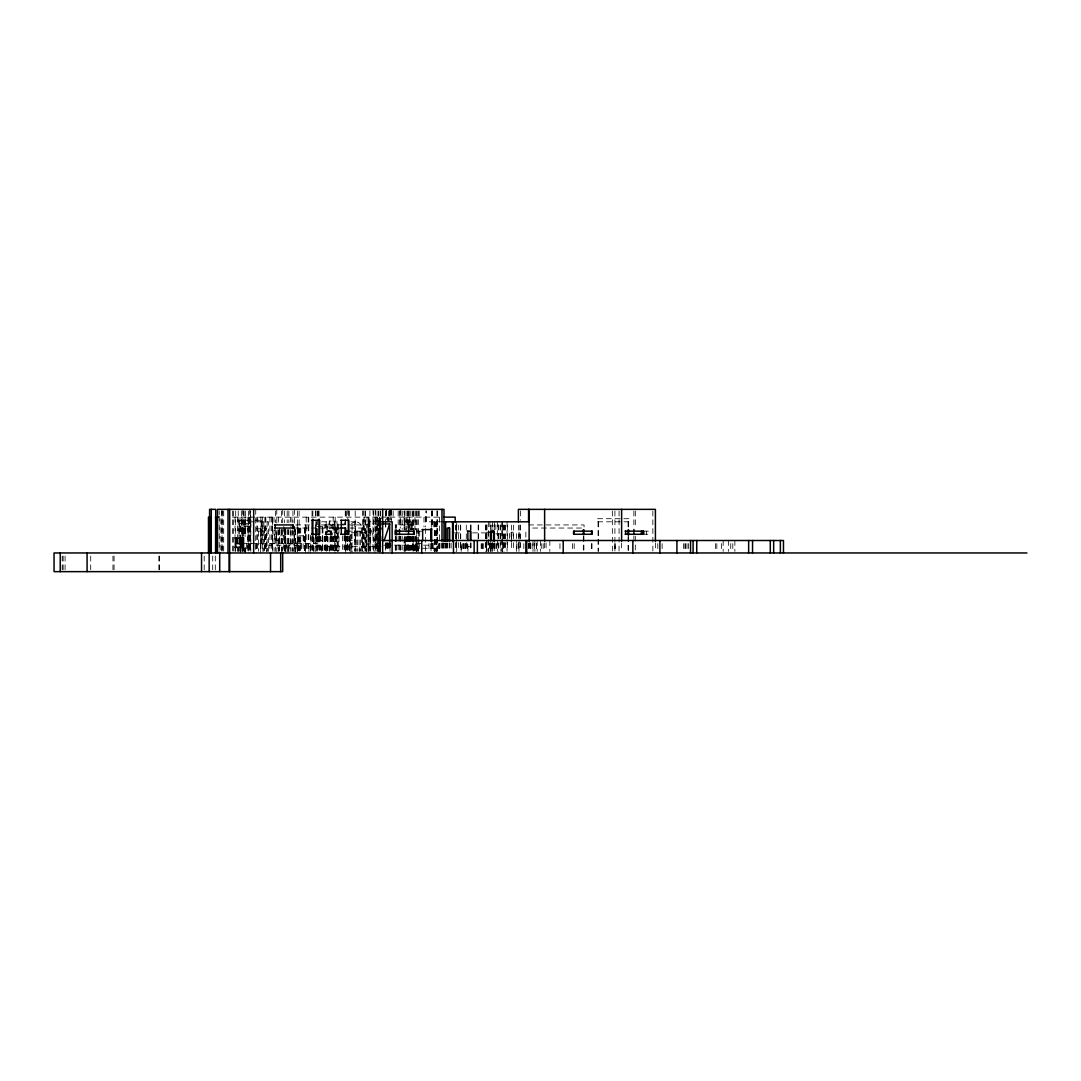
<?xml version="1.0" encoding="UTF-8"?>
<svg xmlns="http://www.w3.org/2000/svg" width="1081" height="1081" viewBox="0 0 1081 1081"><rect width="100%" height="100%" fill="white"/><g stroke="black" fill="none" stroke-linecap="round" stroke-linejoin="round"><path stroke-width="0.75" stroke-dasharray="5 3.75" d="M379.634 521.812L368.567 521.812L368.567 551.324L368.472 517.137M380.12 540.041L380.107 551.337L379.971 524.934M380.12 538.419L380.12 523.893L366.986 523.893L366.986 551.283M426.455 521.812L426.455 510.908M490.531 551.324L490.531 543.121M490.531 530.014L490.531 525.096M491.99 551.324L491.99 543.121M509.435 538.419L509.435 532.19L513.11 532.19L513.11 538.419M511.435 541.54L511.435 532.19M516.448 551.364L516.529 540.176M516.542 538.581L516.583 532.19L519.096 532.19L519.056 538.581M518.961 551.364L519.042 540.176M250.251 523.434L239.752 523.515L239.752 526.488L250.251 526.488M232.483 517.137L441.305 517.137M377.647 518.704L382.674 518.704M237.347 520.258L261.724 520.258L261.724 543.608M378.377 521.028L378.931 524.15M321.652 521.812L326.705 521.812L326.705 529.595M350.933 521.812L355.433 521.812L355.433 540.5L344.366 540.5L344.366 535.825M405.78 521.812L413.861 521.812M442.872 521.812L425.806 521.812L425.806 510.908M345.758 524.15L336.948 524.15L336.948 521.028M378.377 524.15L379.688 524.15M248.022 524.934L243.414 524.934L243.414 528.041M295.721 524.934L312.098 524.934M321.449 524.934L345.906 524.934M349.217 524.947L354.933 524.947M356.325 524.934L370.607 524.934L370.607 551.31M377.647 524.92L383.404 524.934M413.861 524.934L395.281 524.934L395.295 528.231M528.568 524.934L584.064 524.934L584.064 528.041L531.001 528.041M240.482 528.041L250.738 528.041L250.738 510.908M262.818 528.041L266.412 528.041L266.412 551.296M342.609 528.041L293.154 528.041L293.154 551.296M349.798 528.041L363.216 528.041L363.216 510.908M408.213 529.082L413.172 529.082L413.172 511.002M243.766 529.595L240.833 529.595L240.833 532.717L245.063 532.717M262.44 531.163L256.319 531.163L256.319 528.839L261.048 528.839L261.048 531.163M347.487 531.163L366.986 531.163M421.698 531.163L416.347 531.163L416.347 542.054M643.384 531.163L648.411 531.163L648.411 534.271L643.384 534.271M489.815 532.19L486.774 532.19L486.774 538.581M351.257 532.717L370.675 532.717L370.675 551.269M454.331 532.879L460.979 532.879M472.532 532.879L486.031 532.879M495.841 533.865L502.368 533.865M375.202 534.271L379.634 534.271M376.634 540.5L381.066 540.5M242.225 543.608L262.926 543.608M269.899 543.608L317.909 543.608M421.698 543.608L416.347 543.608L416.415 551.405M442.805 543.608L448.156 543.608M298.734 545.175L266.939 545.175L266.939 551.405M383.931 545.175L388.471 545.175M391.498 545.175L389.795 545.175L389.795 551.405M394.565 545.175L416.942 545.175M423.576 545.175L431.643 545.175M283.803 546.729L290.83 546.729L290.83 526.488M308.761 546.729L374.783 546.729L374.783 551.405M378.066 546.729L381.066 546.729M470.87 546.729L467.316 546.729L467.316 543.608M494.125 546.729L490.571 546.729L490.571 543.608M413.591 548.283L434.94 548.283M382.431 530.676L378.566 521.812L378.566 551.324M387.593 542.554L390.836 549.986M368.567 521.812L378.066 551.405L378.201 534.271M380.215 518.704L381.066 539.905M349.325 536.487L349.487 551.31M347.325 536.487L347.487 551.31L347.487 536.19M379.066 551.324L378.945 517.137M734.877 540.5L734.877 551.405M732.81 543.608L732.81 551.405M730.729 543.608L730.729 551.405M728.648 540.5L728.648 551.405M723.148 540.5L723.148 551.405M721.54 543.608L721.54 551.405M716.838 543.608L716.838 551.405M715.392 543.608L715.392 551.405M688.516 543.608L688.516 551.405M687.003 543.608L687.003 551.405M685.665 543.608L685.665 551.405M684.908 543.608L684.908 551.405M683.584 543.608L683.584 551.405M662.126 543.608L662.126 551.405M657.802 543.608L657.802 551.405M655.41 542.892L655.41 551.283M652.856 511.029L652.856 551.283M646.411 531.163L646.411 534.271M635.317 511.029L635.317 527.798M635.317 536.19L635.317 551.283M633.871 511.029L633.871 527.798M633.871 536.19L633.871 539.541M628.615 521.812L628.615 528.366M628.615 536.568L628.615 551.324M628.061 521.812L628.061 528.366M628.061 536.568L628.061 551.324M621.616 542.892L621.616 551.283M619.062 511.029L619.062 551.283M615.373 543.608L615.373 551.405M614.913 511.029L614.913 551.283M614.373 543.608L614.373 551.405M612.359 511.029L612.359 551.283M598.617 521.812L598.617 551.324M598.063 521.812L598.063 551.324M591.983 543.608L591.983 551.405M591.375 543.608L591.375 551.405M583.875 536.352L583.875 552.959M583.321 536.352L583.321 552.959M574.187 543.608L574.187 551.405M572.444 543.608L572.444 551.405M559.958 543.608L559.958 551.405M549.837 540.5L549.837 551.405M546.067 542.892L546.067 551.283M544.621 542.892L544.621 551.283M543.148 543.608L543.148 551.405M541.257 543.608L541.257 551.405M540.5 540.5L540.5 551.405M537.189 540.5L537.189 551.405M536.608 543.608L536.608 551.405M536.419 543.608L536.419 551.405M534.825 540.5L534.919 551.405M534.352 543.608L534.352 551.405M533.014 540.5L533.014 551.405M532.879 543.608L532.879 551.405M530.879 543.608L530.879 551.405M530.568 542.892L530.649 551.283M530.352 543.378L530.352 551.364M530.231 543.608L530.231 551.405M529.879 542.986L529.879 551.296M529.312 542.986L529.312 551.296M529.122 543.121L529.122 551.324M528.568 543.121L528.568 551.324M528.352 543.378L528.352 551.364M525.839 532.19L525.839 538.581M523.826 543.608L523.826 551.405M520.38 510.908L520.38 520.258M520.38 525.096L520.38 551.324M519.812 525.096L519.812 551.324M518.38 525.096L518.38 551.324M518.083 543.608L518.083 551.405M516.367 543.608L516.367 551.405M513.57 525.096L513.57 551.324M511.57 525.096L511.57 551.324M511.11 532.19L511.11 541.54M507.475 525.096L507.475 551.324M507.057 521.812L507.057 551.324M505.57 525.096L505.57 551.324M504.8 525.096L504.8 551.324M504.07 525.096L503.962 551.405M503.651 543.608L503.651 551.405M503.354 525.096L503.354 551.324M502.611 525.096L502.584 551.405M502.395 521.812L502.368 551.364M501.787 521.812L501.787 551.405M500.868 524.826L500.868 538.635M500.868 540.23L500.868 551.364M500.152 525.096L500.152 551.324M498.355 524.826L498.355 541.824M498.355 543.419L498.355 551.364M498.071 525.096L498.044 551.405M497.341 521.812L497.341 538.635M497.341 540.23L497.341 551.364M496.611 543.608L496.611 551.405M495.841 524.826L495.841 529.352M495.841 543.419L495.841 551.364M494.328 521.812L494.328 529.231M494.328 543.378L494.328 551.364M493.571 543.608L493.571 546.729M493.058 543.608L493.058 551.405M492.544 521.812L492.652 532.19M492.544 543.121L492.544 551.324M492.125 540.5L492.125 551.405M491.693 543.378L491.693 551.364M491.125 543.608L491.125 546.729M490.977 543.608L490.977 551.405M490.328 540.5L490.22 551.405M489.896 521.812L489.896 530.014M489.896 543.121L489.896 551.324M489.693 543.378L489.693 551.364M488.774 532.19L488.774 538.581M488.774 540.176L488.653 551.405M488.355 521.812L488.328 551.405M486.963 524.785L486.963 538.581M486.963 540.176L486.963 551.364M486.774 540.176L486.774 551.364M486.436 543.608L486.436 551.405M486.355 525.096L486.355 551.324M486.031 524.974L486.031 551.283M485.666 524.974L485.666 551.283M483.707 543.608L483.707 551.405M482.612 543.608L482.612 551.405M481.964 543.608L481.964 551.405M481.18 543.608L481.18 551.405M478.532 524.974L478.532 539.568M478.167 524.974L478.167 539.568M471.032 524.974L471.032 529.717M471.032 542.919L471.032 551.283M470.667 524.974L470.667 529.717M470.667 542.919L470.667 551.283M470.316 543.608L470.316 546.729M467.911 551.405L467.911 543.608L467.87 546.729M467.6 543.608L467.6 551.405M466.289 525.096L466.289 551.324M465.952 543.608L465.952 551.405M465.506 543.608L465.573 551.405M464.722 543.608L464.722 551.405M463.722 543.608L463.722 551.405M463.276 543.608L463.384 551.405M462.263 543.608L462.263 551.405M460.709 525.096L460.709 551.324M460.56 525.096L460.56 551.324M458.655 525.096L458.655 551.324M456.709 521.812L456.709 551.324M456.425 525.096L456.425 551.324M456.047 525.096L456.101 551.405M455.79 525.096L455.79 551.324M451.101 543.121L451.101 551.324M449.696 542.986L449.696 551.296M449.183 542.986L449.183 551.296M447.183 542.986L447.183 551.296M447.021 543.121L447.021 551.324M446.669 543.121L446.669 551.324M445.575 543.121L445.521 551.324M445.102 543.121L445.102 551.324M443.953 543.121L443.994 551.324M443.44 543.121L443.386 551.324M442.872 543.121L442.872 551.324M442.453 543.121L442.453 551.324M441.994 542.892L441.886 551.324M441.048 543.189L441.048 551.324M439.602 517.137L439.602 551.324M439.237 543.608L439.237 551.405M438.494 543.608L438.494 551.405M437.427 510.908L437.427 551.405M437.102 521.812L437.102 551.324M436.873 510.908L437.008 551.405M436.683 521.812L436.683 551.324M436.44 521.812L436.44 551.324M436.021 521.812L436.021 551.324M435.048 521.812L435.048 551.324M434.94 521.812L434.94 538.365M434.94 540.014L434.94 551.405M434.63 521.812L434.63 551.324M433.981 548.283L433.981 550.878M433.224 521.812L433.224 526.731M433.224 543.121L433.224 551.324M432.535 510.908L432.535 526.731M432.535 543.121L432.535 551.324M431.981 510.908L431.981 526.731M431.981 543.121L431.981 551.324M431.549 511.029L431.549 527.798M431.549 542.892L431.589 551.405M431.305 521.812L431.305 526.731M431.305 543.121L431.305 551.324M431.049 548.283L431.049 550.878M430.765 543.608L430.765 551.405M428.981 543.608L428.981 551.405M425.441 517.137L425.441 526.906M425.441 528.541L425.441 551.324M423.995 517.137L423.995 526.906M419.698 531.163L419.698 542.054M419.279 543.608L419.279 551.405M419.212 510.908L419.212 517.137M418.644 510.908L418.644 551.324M418.347 531.163L418.131 551.405M417.482 548.283L417.482 550.878M417.266 543.608L417.266 551.405M417.063 511.029L417.063 551.283M416.78 511.029L416.78 552.959M416.131 540.5L416.131 551.405M415.861 543.608L415.861 551.405M415.455 511.029L415.455 529.474M415.455 536.19L415.455 551.283M415.266 545.175L415.266 551.405M414.969 517.137L414.969 530.163M414.969 536.676L414.807 551.405M414.55 548.283L414.55 550.878M413.982 511.029L413.982 529.474M413.982 536.19L413.982 551.283M413.591 510.989L413.537 530.163M413.496 536.473L413.591 551.405M413.172 540.176L413.172 551.364M412.739 543.608L412.739 551.405M412.537 511.029L412.537 529.474M412.537 536.19L412.537 551.283M412.226 524.934L412.226 529.879M412.226 536.473L412.226 551.31M411.699 521.812L411.699 524.934M411.496 524.934L411.496 529.879M411.496 536.473L411.496 551.31M410.861 510.908L410.861 530.163M410.739 536.473L410.739 552.959M410.131 524.934L410.226 528.231M410.131 536.473L410.226 552.959M409.713 510.908L409.713 528.231M409.713 536.473L409.713 551.31M409.28 517.137L409.28 528.231M409.28 536.473L409.28 551.31M408.74 524.934L408.74 528.231M408.74 536.473L408.74 551.31M408.456 511.029L408.537 527.798M408.537 536.19L408.456 551.283M408.132 524.934L408.132 528.231M408.132 536.473L408.132 551.31M407.983 511.029L407.983 528.231M407.983 536.19L407.983 551.31M407.537 511.029L407.537 527.798M407.537 536.19L407.537 551.283M406.997 517.137L406.997 528.541M406.997 536.676L406.997 551.324M406.091 510.989L406.091 532.19M405.983 536.473L405.983 552.959M405.929 517.137L405.929 530.163M405.929 536.676L405.929 551.324M405.672 540.176L405.672 551.364M404.713 511.029L404.699 529.879M404.713 536.19L404.699 551.31M404.28 529.879L404.199 511.029L404.172 529.474M402.2 511.029L402.2 529.474M402.2 536.19L402.2 551.283M400.808 510.908L400.808 528.231M400.808 536.473L400.808 551.31M400.173 509.354L400.294 528.231M400.173 536.19L400.294 551.31M399.457 511.029L399.457 527.798M399.457 536.19L399.457 551.283M398.173 511.029L398.173 527.798M398.173 536.19L398.173 551.283M396.565 524.934L396.565 528.231M396.565 536.473L396.565 551.31M395.727 524.934L395.727 528.231M395.727 536.473L395.727 551.31M395.281 536.473L395.295 551.31M393.146 511.029L393.146 519.42M391.498 509.354L391.457 520.988M391.133 510.908L391.133 519.731M390.282 509.354L390.282 519.42M390.282 542.892L390.295 551.31M390.011 511.029L390.011 519.42M390.025 540.5L390.025 551.405M389.795 509.354L389.795 520.745M389.714 511.029L389.714 519.42M389.714 542.892L389.687 551.337M389.403 511.029L389.403 519.42M389.403 542.892L389.403 551.283M388.728 517.137L388.728 520.393M388.728 543.189L388.728 551.324M388.457 511.016L388.457 520.988M388.62 542.892L388.471 551.405M387.971 517.137L387.971 520.393M387.971 543.189L387.971 551.324M387.539 517.137L387.539 520.393M387.539 543.189L387.539 551.324M387.025 543.608L386.93 551.405M386.579 509.354L386.485 519.42M386.485 542.892L386.579 551.283M386.282 511.029L386.282 519.42M386.282 542.892L386.282 551.283M385.836 511.029L385.822 520.393M385.822 522.028L385.822 528.541M385.836 542.892L385.822 551.324M385.566 545.175L385.566 551.405M385.417 510.908L385.417 520.393M385.417 522.028L385.39 528.541M385.417 543.067L385.39 551.324M380.404 511.029L380.404 522.772M380.404 524.447L380.404 551.283M380.107 511.029L380.215 551.324M379.836 517.137L379.688 552.959M379.404 517.137L379.404 551.324M379.134 524.15L379.134 551.364M378.404 511.029L378.404 551.283M377.985 511.029L377.985 551.283M377.647 517.137L377.647 551.31M377.134 523.893L377.134 551.337M376.553 517.137L376.634 551.405M375.891 511.029L375.891 551.283M375.283 509.354L375.202 551.405M375.053 517.137L375.053 552.959M373.715 511.029L373.715 551.283M372.999 509.354L372.999 551.283M369.891 510.908L369.891 551.31M369.053 517.137L369.053 552.959M368.986 521.812L368.986 551.337M368.607 546.729L368.607 551.405M367.04 517.137L367.04 551.405M366.567 531.163L366.567 551.283M366.067 532.717L366.067 551.269M365.5 511.029L365.54 551.324M364.946 511.029L364.946 551.283M364.108 517.137L364.108 551.405M363.824 524.934L363.824 551.31M363.108 524.934L363.108 551.31M362.797 510.908L362.797 528.041M362.324 532.717L362.324 551.269M362.216 528.041L362.216 551.296M361.797 551.296L361.797 528.041A6.229 6 -90 0 0 351.555 523.636M360.608 531.163L360.608 551.283M359.784 546.729L359.784 551.405M359.108 531.163L359.108 551.283M357.541 531.163L357.541 551.283M356.041 531.163L356.041 551.283M355.865 531.163L355.865 551.269M355.203 511.029L355.203 551.283M354.865 521.812L354.865 540.5M354.365 531.163L354.365 551.283M352.068 524.947L352.068 552.959M351.784 546.729L351.784 551.405M351.257 534.406L351.257 551.269M350.217 552.959L350.217 534.69L350.109 551.405M349.758 536.19L349.758 552.959M349.582 536.19L349.582 551.283M349.217 510.908L349.217 518.704M349.217 536.352L349.217 551.296M348.798 510.908L348.798 518.704M348.082 536.19L348.082 552.959M347.825 509.354L347.825 519.42M347.825 536.19L347.825 551.283M346.663 511.029L346.663 519.42M346.663 536.19L346.663 551.283M345.906 536.352L345.906 551.296M345.663 511.029L345.663 526.123M345.717 552.959L345.663 536.19L345.569 551.283M345.258 511.029L345.258 526.123M345.258 536.19L345.258 551.283M345.163 536.352L345.015 552.959M344.934 521.812L344.934 524.934M344.934 535.825L344.934 540.5M344.109 535.825L344.109 551.405M342.434 535.825L342.434 551.405M338.948 528.041L338.948 552.959M338.258 524.15L338.258 551.364M337.691 524.15L337.691 551.364M337.15 524.934L337.15 551.296M336.948 528.041L336.948 551.296M336.65 528.041L336.65 551.296M336.448 528.041L336.448 551.296M336.218 528.041L336.218 552.959M335.975 528.041L335.975 552.959M335.407 528.041L335.407 551.296M335.191 517.137L335.191 552.959M334.772 524.15L334.772 551.364M334.488 521.028L334.488 524.15M334.218 528.041L334.218 552.959M333.502 536.352L333.502 551.296M333.191 517.137L333.191 530.163M333.191 536.676L333.191 552.959M332.772 524.15L332.772 528.947M332.772 536.946L332.772 551.364M332.11 535.825L332.11 551.405M331.502 536.352L331.502 552.959M331.286 524.934L331.286 528.041M331.286 536.352L331.286 551.296M331.002 536.352L331.002 552.959M330.786 536.352L330.786 552.959M330.435 535.825L330.435 551.405M329.962 524.15L329.962 528.947M329.962 536.946L329.962 551.364M329.746 521.028L329.746 524.15M329.246 524.15L329.246 521.028L334.988 521.028L334.988 524.15L327.962 524.15L327.962 528.947M329.354 546.729L329.354 551.405M327.962 536.946L327.962 551.364M327.638 536.352L327.638 552.959M327.543 529.798L327.543 526.488L315.76 526.488L315.76 551.31M327.543 536.406L327.543 551.31M326.705 535.825L326.705 540.5L315.652 540.5L315.652 521.812M326.354 546.729L326.354 551.405M326.151 521.812L326.151 529.595M326.151 535.825L326.219 552.959M325.84 524.934L325.84 528.041M325.84 536.352L325.84 551.296M325.638 536.352L325.665 552.959M325.516 536.352L325.34 551.296M325.138 536.352L325.138 551.296M324.908 524.934L324.908 528.041M324.908 536.352L324.908 552.959M324.773 536.352L324.773 552.959M322.908 528.041L322.908 552.959M322.516 526.488L322.516 551.296M322.192 528.041L322.192 551.296M321.327 546.729L321.327 551.405M320.787 536.406L320.787 551.31M319.99 536.352L319.99 551.296M319.692 536.352L319.692 551.296M319.49 536.352L319.49 551.296M319.057 510.975L319.057 517.475M319.057 536.973L319.057 546.729M318.219 510.975L318.219 517.475M318.219 536.973L318.219 546.729M318.003 511.029L318.003 517.745M318.003 536.19L318.003 551.283M317.909 535.825L317.909 551.405M317.449 511.029L317.449 551.283M316.517 528.041L316.517 552.959M316.206 521.812L316.206 540.5M316.003 510.908L316.003 517.137M316.003 520.393L316.003 531.798M316.003 533.419L316.003 551.324M315.449 510.908L315.449 517.137M313.139 536.352L313.139 551.296M312.868 510.975L312.868 517.475M312.95 536.865L312.95 551.405M312.45 536.352L312.45 552.959M312.031 510.975L312.031 517.475M311.909 535.825L311.909 551.405M310.95 537L310.95 551.405M310.598 546.729L310.598 551.405M310.382 535.054L310.382 552.959M308.923 546.729L308.923 551.405M308.761 517.137L308.761 551.405M308.193 517.137L308.193 552.959M307.045 543.608L307.045 551.405M306.193 517.137L306.193 551.324M305.41 524.934L305.41 552.959M305.22 528.041L305.274 552.959M304.95 528.041L304.95 551.296M304.666 528.041L304.666 552.959M304.518 528.041L304.518 551.296M303.193 535.825L303.193 542.054M303.139 543.608L303.193 551.405M301.464 543.608L301.464 551.405M300.734 528.041L300.734 551.296M300.275 543.608L300.275 551.405M299.869 528.041L299.869 551.296M299.113 511.029L299.113 551.283M298.734 528.041L298.734 551.405M298.14 528.041L298.14 552.959M297.437 511.029L297.451 551.296M297.261 524.934L297.261 552.959M297.086 543.608L297.059 551.405M295.937 545.175L295.937 551.405M295.464 529.704L295.464 552.959M295.154 529.704L295.127 551.405M294.91 529.704L294.91 552.959M294.613 509.354L294.613 524.447M294.613 526.123L294.613 551.283M292.937 511.029L292.937 522.772M292.937 529.474L292.937 551.283M291.951 517.137L291.951 523.65M291.951 530.163L291.951 551.324M290.505 517.137L290.505 523.65M290.546 529.704L290.505 551.324M289.073 543.608L289.073 551.405M288.857 511.029L288.857 522.772M288.857 529.474L288.857 552.959M288.127 529.704L288.127 551.296M287.181 511.029L287.181 522.772M287.181 529.474L287.181 552.959M286.127 543.608L286.127 551.405M285.722 529.704L285.722 552.959M285.168 529.704L285.168 551.296M285.019 528.041L285.019 551.296M284.411 529.704L284.411 551.296M284.357 511.029L284.357 522.772M284.276 528.041L284.276 551.296M283.803 526.488L283.844 551.296M282.722 509.354L282.681 522.772M282.722 529.474L282.681 551.283M281.844 529.704L281.844 551.296M281.465 511.029L281.465 522.772M281.465 529.474L281.614 551.405M279.938 529.595L279.938 540.5L274.588 540.5L274.588 529.595M279.547 528.041L279.547 551.296M279.128 529.704L279.06 551.405M278.506 517.137L278.506 523.65M278.506 530.163L278.506 551.324M277.939 529.595L277.939 540.5M277.979 543.608L277.979 551.405M276.722 509.354L276.831 523.65M276.831 552.959L276.722 529.474L276.587 540.5M276.439 535.825L276.439 542.054M275.466 511.029L275.466 522.772M275.466 529.474L275.466 551.283M274.006 517.137L274.101 523.758M274.006 530.163L274.101 551.405M272.331 517.137L272.331 551.324M271.331 517.137L271.331 551.324M269.899 517.137L269.899 551.405M268.615 551.405L268.615 521.812L250.4 521.812L250.4 551.324M267.115 521.812L267.115 551.324M265.845 517.137L265.845 551.324M265.48 517.137L265.48 551.324M264.872 517.137L264.872 551.324M264.318 528.041L264.318 551.296M263.899 521.812L263.899 551.324M262.818 521.812L262.926 551.405M262.332 517.137L262.332 551.324M261.17 520.258L261.17 543.608M260.859 517.137L260.859 551.324M260.656 531.163L260.656 552.959M260.359 543.608L260.359 551.918M258.508 531.163L258.508 551.283M257.724 517.137L257.724 551.324M256.832 517.137L256.832 551.324M256.224 543.608L256.224 552.959M255.724 509.354L255.724 551.283M250.819 521.812L250.819 551.324M250.319 510.908L250.319 528.041M249.9 528.041L249.9 551.296M249.725 509.354L249.806 551.296M249.576 517.137L249.576 551.324M248.941 526.488L248.941 552.959M248.468 511.029L248.468 551.283M248.211 517.137L248.211 551.324M248.035 517.137L248.035 551.324M247.711 528.041L247.806 552.959M246.36 543.608L246.36 551.918M245.711 528.041L245.617 536.352M245.711 547.972L245.711 552.959M245.617 511.029L245.617 536.19M245.617 547.932L245.617 551.283M245.076 517.137L245.076 536.676M245.063 547.891L245.063 552.959M244.779 520.258L244.779 536.946M244.928 548.283L244.928 551.405M244.117 510.908L244.184 536.676M244.117 547.972L244.184 551.324M243.617 528.041L243.617 536.352M243.617 551.296L243.617 547.972L243.563 552.959M243.563 532.717L243.563 536.081M243.239 510.908L243.239 528.041M242.82 509.354L242.779 536.946M242.549 532.717L242.549 536.081M242.549 547.891L242.549 551.269M242.401 528.041L242.401 536.352M242.401 547.972L242.401 551.296M242.225 520.258L242.225 536.946M241.671 520.258L241.671 536.946M241.32 510.908L241.32 528.041M241.036 517.137L241.036 536.676M241.049 547.891L241.036 551.324M240.779 548.594L240.779 551.918M240.495 526.488L240.495 536.406M240.482 547.972L240.482 552.959M239.941 526.488L239.941 536.406M239.941 547.999L239.941 551.31M239.347 520.258L239.347 536.946M238.942 517.137L238.942 536.676M238.942 548.081L238.942 551.324M238.225 510.989L238.225 537.095M238.225 548.283L238.225 551.405M237.496 517.137L237.347 536.946M237.496 548.081L237.496 551.324M235.672 511.029L235.672 536.19M235.672 547.932L235.672 551.283M235.036 517.137L235.036 536.676M235.036 548.081L235.036 551.324M233.618 511.029L233.618 551.283M232.496 511.029L232.483 551.324M223.699 511.029L223.699 551.283M222.727 511.029L222.727 551.283M222.024 509.354L222.024 551.283M221.47 511.029L221.47 551.283M220.159 518.772L220.159 551.324M219.2 511.029L219.2 514.38M219.2 516.056L219.2 551.283M215.295 556.066L215.295 570.092M212.714 556.066L212.714 570.092M204.201 556.066L204.201 570.092M159.542 556.066L159.542 570.092M158.866 556.066L158.866 570.092M114.059 556.066L114.059 570.092M112.965 556.066L112.965 570.092M90.709 556.066L90.709 570.092M65.076 556.066L65.076 570.092M63.13 556.066L63.13 570.092M62.198 556.066L62.198 570.092M491.99 525.096L491.99 530.014L492.058 525.096M494.22 543.121L494.22 551.324L494.152 543.121M494.22 525.096L494.22 530.014L494.152 525.096M628.818 518.704L597.32 518.704L597.32 521.812L628.818 521.812L628.818 518.704M285.438 535.825L275.871 535.825L275.871 542.054L285.438 542.054L285.438 535.825M303.761 535.825L294.194 535.825L294.194 542.054L303.761 542.054L303.761 535.825M461.182 551.405L461.182 543.608L461.046 551.405M404.28 551.31L404.199 536.19L404.172 551.283M313.895 551.296L313.895 536.352L313.76 551.296M272.669 551.324L272.669 517.137L272.601 551.324"/><path stroke-width="1.5" d="M312.139 534.271L312.139 520.258M341.326 534.271L341.326 520.258M384.147 540.716L389.687 523.893L381.715 523.893M215.484 517.137L218.484 517.137M443.75 517.137L455.196 517.137L455.196 522.028M311.571 520.258L319.638 520.258L319.638 534.271L311.571 534.271M340.758 520.258L348.825 520.258L348.825 534.271L340.758 534.271M381.579 521.812L392.133 521.812L392.133 552.959M443.372 521.812L529.122 521.812M274.669 524.934L293.235 524.934L293.235 528.041M274.669 528.041L293.843 528.041M340.285 528.041L345.717 528.041L345.717 534.69M422.076 529.595L431.643 529.595M348.798 531.163L345.569 531.163L345.569 534.514M467.316 531.163L470.87 531.163L470.87 540.5M625.075 531.163L643.627 531.163L643.627 534.271L625.075 534.271M489.815 532.19L494.328 532.19L494.328 541.784M325.422 534.271L331.975 534.271A3.108 3 -90 0 0 328.975 531.163A3.108 3 -90 0 0 325.976 534.271M234.861 537.906L243.428 537.906M382.106 540.5L783.468 540.5L783.468 552.959M240.887 543.608L237.347 543.608L237.347 538.608M234.861 547.243L243.428 547.243M1026.95 552.959L54.05 552.959L54.05 571.646L282.681 571.646L282.681 552.959M780.36 540.5L780.36 552.959M773.658 540.5L773.658 552.959M770.28 540.5L770.28 552.959M752.552 540.5L752.552 552.959M748.647 540.5L748.647 552.959M696.745 540.5L696.745 552.959M693.083 540.5L693.083 552.959M690.543 540.5L690.543 552.959M676.922 540.5L676.922 552.959M659.896 540.5L659.896 552.959M655.41 541.216L655.41 509.354L518.38 509.354L518.38 521.812M643.384 531.163L643.384 534.271M643.073 531.163L643.073 534.271M641.384 531.163L641.384 534.271M633.871 529.474L633.871 534.514M632.858 540.5L632.858 552.959M628.615 530.014L628.615 534.933M628.061 530.014L628.061 534.933M625.629 531.163L625.629 534.271M621.616 509.354L621.616 541.216M591.564 531.163L591.564 534.271M583.875 529.704L583.875 534.69M583.321 529.704L583.321 534.69M574.119 531.163L574.119 534.271M563.215 540.5L563.215 552.959M544.621 509.354L544.621 541.216M529.122 509.354L529.122 541.486M528.568 509.354L528.568 521.812M526.758 540.5L526.758 552.959M525.852 540.5L525.852 552.959M494.125 540.5L494.125 531.163L490.571 531.163L490.571 540.5M493.571 531.163L493.571 540.5M491.125 531.163L491.125 540.5M477.383 540.5L477.383 552.959M474.154 540.5L474.154 552.959M470.316 531.163L470.316 540.5M467.87 531.163L467.87 540.5M453.48 540.5L453.48 552.959M453.115 521.812L453.115 541.486M452.561 521.812L452.561 541.486M449.696 541.324L449.696 528.041L447.183 528.041L447.183 541.324M449.183 528.041L449.183 541.324M445.575 521.812L445.575 541.486M443.994 541.486L443.994 509.354L217.524 509.354L217.524 552.959M441.994 509.354L441.994 541.216M431.589 528.433L431.589 541.662M431.305 528.366L431.305 541.486M431.076 529.595L431.076 540.5M422.644 529.595L422.644 540.5M421.725 540.5L421.725 552.959M413.604 531.163L413.604 534.271M408.537 529.474L408.537 534.514M399.457 529.474L399.457 534.514M396.565 529.879L396.565 534.825M396.159 531.163L396.159 534.271M395.281 529.879L395.281 534.825M389.687 523.893L389.687 541.649M382.66 509.354L382.66 552.959M348.258 520.258L348.258 534.271M348.082 531.163L348.082 534.514M345.163 528.041L345.015 534.69M331.286 531.366L331.286 534.69M331.002 531.366L331.002 534.69M330.786 531.366L330.786 534.69M326.219 531.366L326.219 534.69M319.057 519.11L319.057 535.352M312.868 519.11L312.868 535.352M292.667 524.934L292.667 528.041M280.695 552.959L280.695 571.646M275.236 524.934L275.236 528.041M270.547 552.959L270.547 571.646M253.67 509.354L253.67 552.959M243.563 537.77L243.563 547.891M242.86 537.906L242.86 547.243M242.549 537.77L242.549 547.891M242.401 538.014L242.401 547.972M241.049 537.77L241.049 547.891M240.482 538.014L240.482 547.972M239.347 538.608L239.347 543.608M235.672 537.865L235.672 547.932M235.428 537.906L235.428 547.243M229.672 509.354L229.672 571.646M229.118 552.959L229.118 571.646M227.996 509.354L227.996 552.959M219.7 552.959L219.7 571.646M215.66 517.137L215.66 552.959L215.754 509.354L209.579 509.354L209.579 552.959M211.254 509.354L211.254 552.959M210.146 552.959L210.146 517.137L208.471 517.137L208.471 552.959M209.16 552.959L209.16 571.646M201.539 552.959L201.539 571.646M87.075 552.959L87.075 571.646M60.225 552.959L60.225 571.646M328.421 531.163A3.108 3 -90 0 1 331.421 534.271M325.827 532.717A3.108 3 -90 0 1 327.638 531.257M414.158 531.163L395.605 531.163L395.605 534.271L414.158 534.271L414.158 531.163M592.118 531.163L573.565 531.163L573.565 534.271L592.118 534.271L592.118 531.163"/></g></svg>
